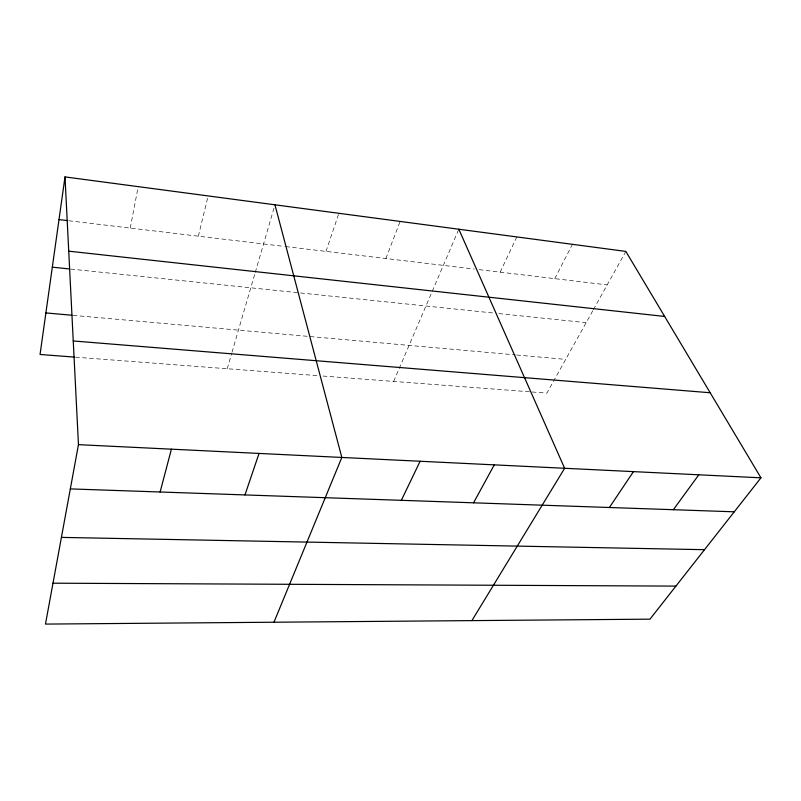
<?xml version="1.0" encoding="UTF-8"?>
<svg xmlns="http://www.w3.org/2000/svg" width="801" height="801" viewBox="0 0 801 801"><rect width="100%" height="100%" fill="white"/><g stroke="black" fill="none" stroke-linecap="round" stroke-linejoin="round"><path stroke-width="0.6" stroke-dasharray="4 3" d="M130.243 228.075L138.213 186.643M198.358 236.185L208.13 195.925M227.194 368.74L231.629 353.531M231.97 352.36L254.918 273.572M255.269 272.39L274.953 204.806M325.997 251.394L338.893 213.296M385.882 258.533L400.13 221.426M393.641 381.426L431.749 292.465M432.23 291.334L458.833 229.226M500.184 272.15L516.825 236.926M554.753 278.648L572.445 244.315M592.76 310.788L546.903 393.111L532.134 391.989M593.361 309.707L625.841 251.414M75.574 357.186L318.067 375.669M322.993 376.039L530.903 391.889M73.131 315.354L515.443 354.903M516.675 355.013L565.686 359.389M70.808 269.086L493.867 313.061M498.833 313.581L586.152 322.653M68.826 220.756L284.365 246.438M285.587 246.578L474.242 269.056M479.178 269.647L607.178 284.896"/><path stroke-width="1.2" d="M65.001 176.911L78.458 444.655L45.477 624.089L649.971 619.163L760.95 477.817L625.841 251.414L65.001 176.911L40.05 354.473L74.343 357.086M160.12 492.004L171.414 449.171M244.966 494.928L259.053 453.426M273.962 622.227L341.827 457.451L274.953 204.806M401.341 500.325L420.114 461.256M473.551 502.818L494.277 464.86M471.909 620.615L564.635 468.285L458.833 229.226M609.401 507.504L633.441 471.629M673.351 509.706L698.802 474.803M52.996 583.188L675.924 586.102M61.417 537.391L704.52 549.686M70.328 488.9L734.267 511.809M78.458 444.655L760.95 477.817M73.251 340.956L710.177 392.75M45.887 312.921L71.9 315.244M52.315 267.164L69.577 268.956M68.736 251.174L664.65 316.445M59.004 219.584L67.604 220.605"/></g></svg>
